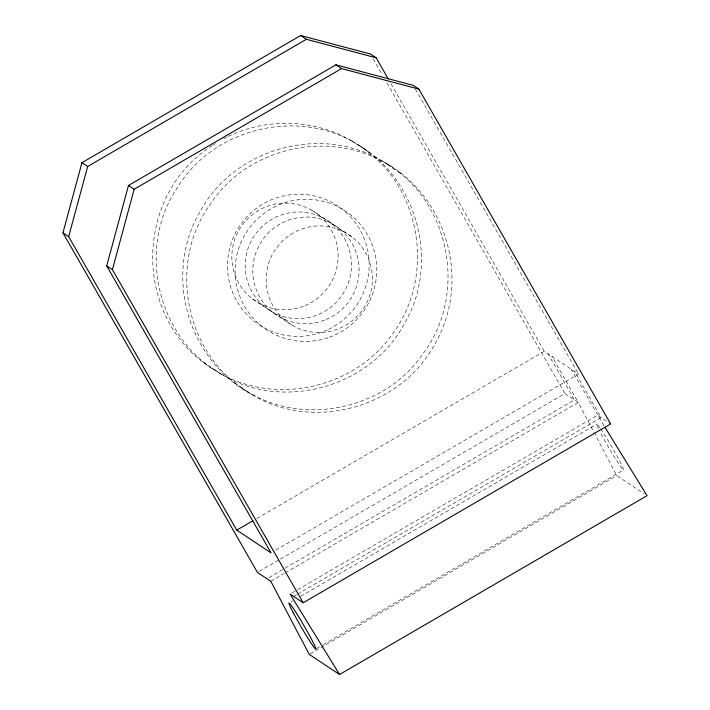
<?xml version="1.0" encoding="UTF-8"?>
<svg xmlns="http://www.w3.org/2000/svg" width="710" height="710" viewBox="0 0 710 710"><rect width="100%" height="100%" fill="white"/><g stroke="black" fill="none" stroke-linecap="round" stroke-linejoin="round"><path stroke-width="0.53" stroke-dasharray="3.55 2.66" d="M212.281 145.541C131.022 197.016 133.045 324.55 217.553 371.729L209.246 366.529M256.887 518.442L544.259 351.317L578.57 374.081L274.903 550.667M259.354 571.302L279.465 559.604M280.423 559.045L564.929 393.597L578.268 402.446L616.741 475.585L644.289 493.858M268.877 577.629L284.204 568.71M285.163 568.151L574.461 399.916L548.076 353.846M270.776 581.268L284.186 573.467M285.145 572.908L578.268 402.446L551.883 356.376M291.988 592.957L296.78 590.17M297.738 589.611L597.572 415.252L610.671 423.941M293.647 596.435L296.514 594.767M297.472 594.208L601.139 417.622L574.754 371.552M291.135 601.911L293.052 600.793M300.729 596.329L596.995 424.048M316.562 648.532L322.313 645.186M323.272 644.636L623.371 470.118M310.208 653.839L616.741 475.585M213.133 144.911L215.387 143.633M223.739 138.929L226.49 137.376M228.327 136.347C268.353 117.026 318.16 119.173 355.674 143.322C296.434 107.592 212.148 128.892 176.941 188.381C138.335 245.704 155.321 330.958 213.053 369.049M382.353 161.019C321.373 124.117 234.85 148.195 200.69 210.471C162.865 273.874 187.165 360.272 252.396 394.866C313.376 431.769 399.908 407.691 434.058 345.424C471.884 282.012 447.593 195.614 382.353 161.019L396.215 170.267L392.408 167.746M363.413 148.514C421.074 188.212 434.822 275.089 394.121 331.597C357.103 387.695 275.87 406.857 218.094 372.111C278.852 412.528 368.774 388.867 403.564 325.198C440.351 264.794 418.341 178.077 356.216 143.704L367.221 151.044M242.341 388.148L238.533 385.619L252.396 394.866M360.715 146.384L364.523 148.914M388.21 164.605L392.026 167.134M366.271 150.422L370.079 152.952M400.573 173.178L396.757 170.657C452.421 211.731 464.979 297.756 423.471 353.039C385.965 409.457 302.762 427.322 245.731 390.429M311.734 210.187L330.833 222.896A53.445 53.001 -56.4 0 1 318.453 314.477A53.445 53.001 -56.4 0 1 245.66 258.538A53.445 53.001 -56.4 0 1 330.833 222.896M332.697 224.094L351.796 236.803A53.445 53.001 -56.4 0 1 339.416 328.384A53.445 53.001 -56.4 0 1 266.632 272.445A53.445 53.001 -56.4 0 1 351.796 236.803M252.458 298.866L271.566 311.566M273.421 312.773L292.529 325.473M203.69 362.482L210.355 366.919M234.176 382.708L237.992 385.237C182.328 344.164 169.779 258.138 211.278 202.856C248.784 146.438 331.996 128.563 389.018 165.457M242.731 388.752L246.539 391.281M351.858 140.793L360.023 146.233M213.745 369.2L221.91 374.64M603.899 425.538L571.186 369.182M415.421 89.211L578.57 374.081M391.05 83.798L544.259 351.317M373.203 58.832L382.575 75.189M386.977 82.884L564.929 393.597M600.669 428.787A26.723 1.526 59.8 0 1 619.928 461.527A26.723 1.526 59.8 0 1 619.351 464.864A26.723 1.526 59.8 0 1 600.119 432.008M598.379 428.512A26.723 1.526 59.8 0 1 600.19 428.077M328.535 329.36A71.257 70.672 -56.4 0 0 338.714 206.601A71.257 70.672 -56.4 0 0 227.715 259.949A71.257 70.672 -56.4 0 0 328.535 329.36M305.114 305.628A53.445 53.001 -56.4 0 0 317.494 214.038A53.445 53.001 -56.4 0 0 232.321 249.689A53.445 53.001 -56.4 0 0 305.114 305.628M326.076 319.536A53.445 53.001 -56.4 0 0 338.457 227.945A53.445 53.001 -56.4 0 0 253.284 263.596A53.445 53.001 -56.4 0 0 326.076 319.536M329.36 337.259A71.257 70.672 -56.4 0 0 352.142 216.124A71.257 70.672 -56.4 0 0 236.323 257.695A71.257 70.672 -56.4 0 0 329.36 337.259"/><path stroke-width="1.06" d="M605.044 427.411L647.041 495.678L339.549 674.5L309.249 654.398L270.776 581.268L257.437 572.42L62.959 232.845L81.952 162.696L300.667 35.5L370.451 54.022L376.167 57.812L388.29 78.987M339.549 674.5L290.079 594.066L303.17 602.763L610.671 423.941L418.882 89.123L413.211 85.36L335.901 64.832L128.466 185.47L106.695 265.877L271.069 552.895L236.767 530.139L68.675 236.634L87.676 166.486L306.392 39.29L376.167 57.812M303.17 602.763L112.402 269.658L134.172 189.25L341.572 68.595L418.882 89.123M236.767 530.139L253.053 520.67M300.667 35.5L306.392 39.29M335.901 64.832L341.572 68.595M128.466 185.47L134.172 189.25M81.952 162.696L87.676 166.486M62.959 232.845L68.675 236.634M106.695 265.877L112.402 269.658M293.345 612.899A26.723 1.526 59.8 0 0 315.604 649.091A26.723 1.526 59.8 0 0 298.289 616.182A26.723 1.526 59.8 0 0 293.345 612.899"/></g></svg>
